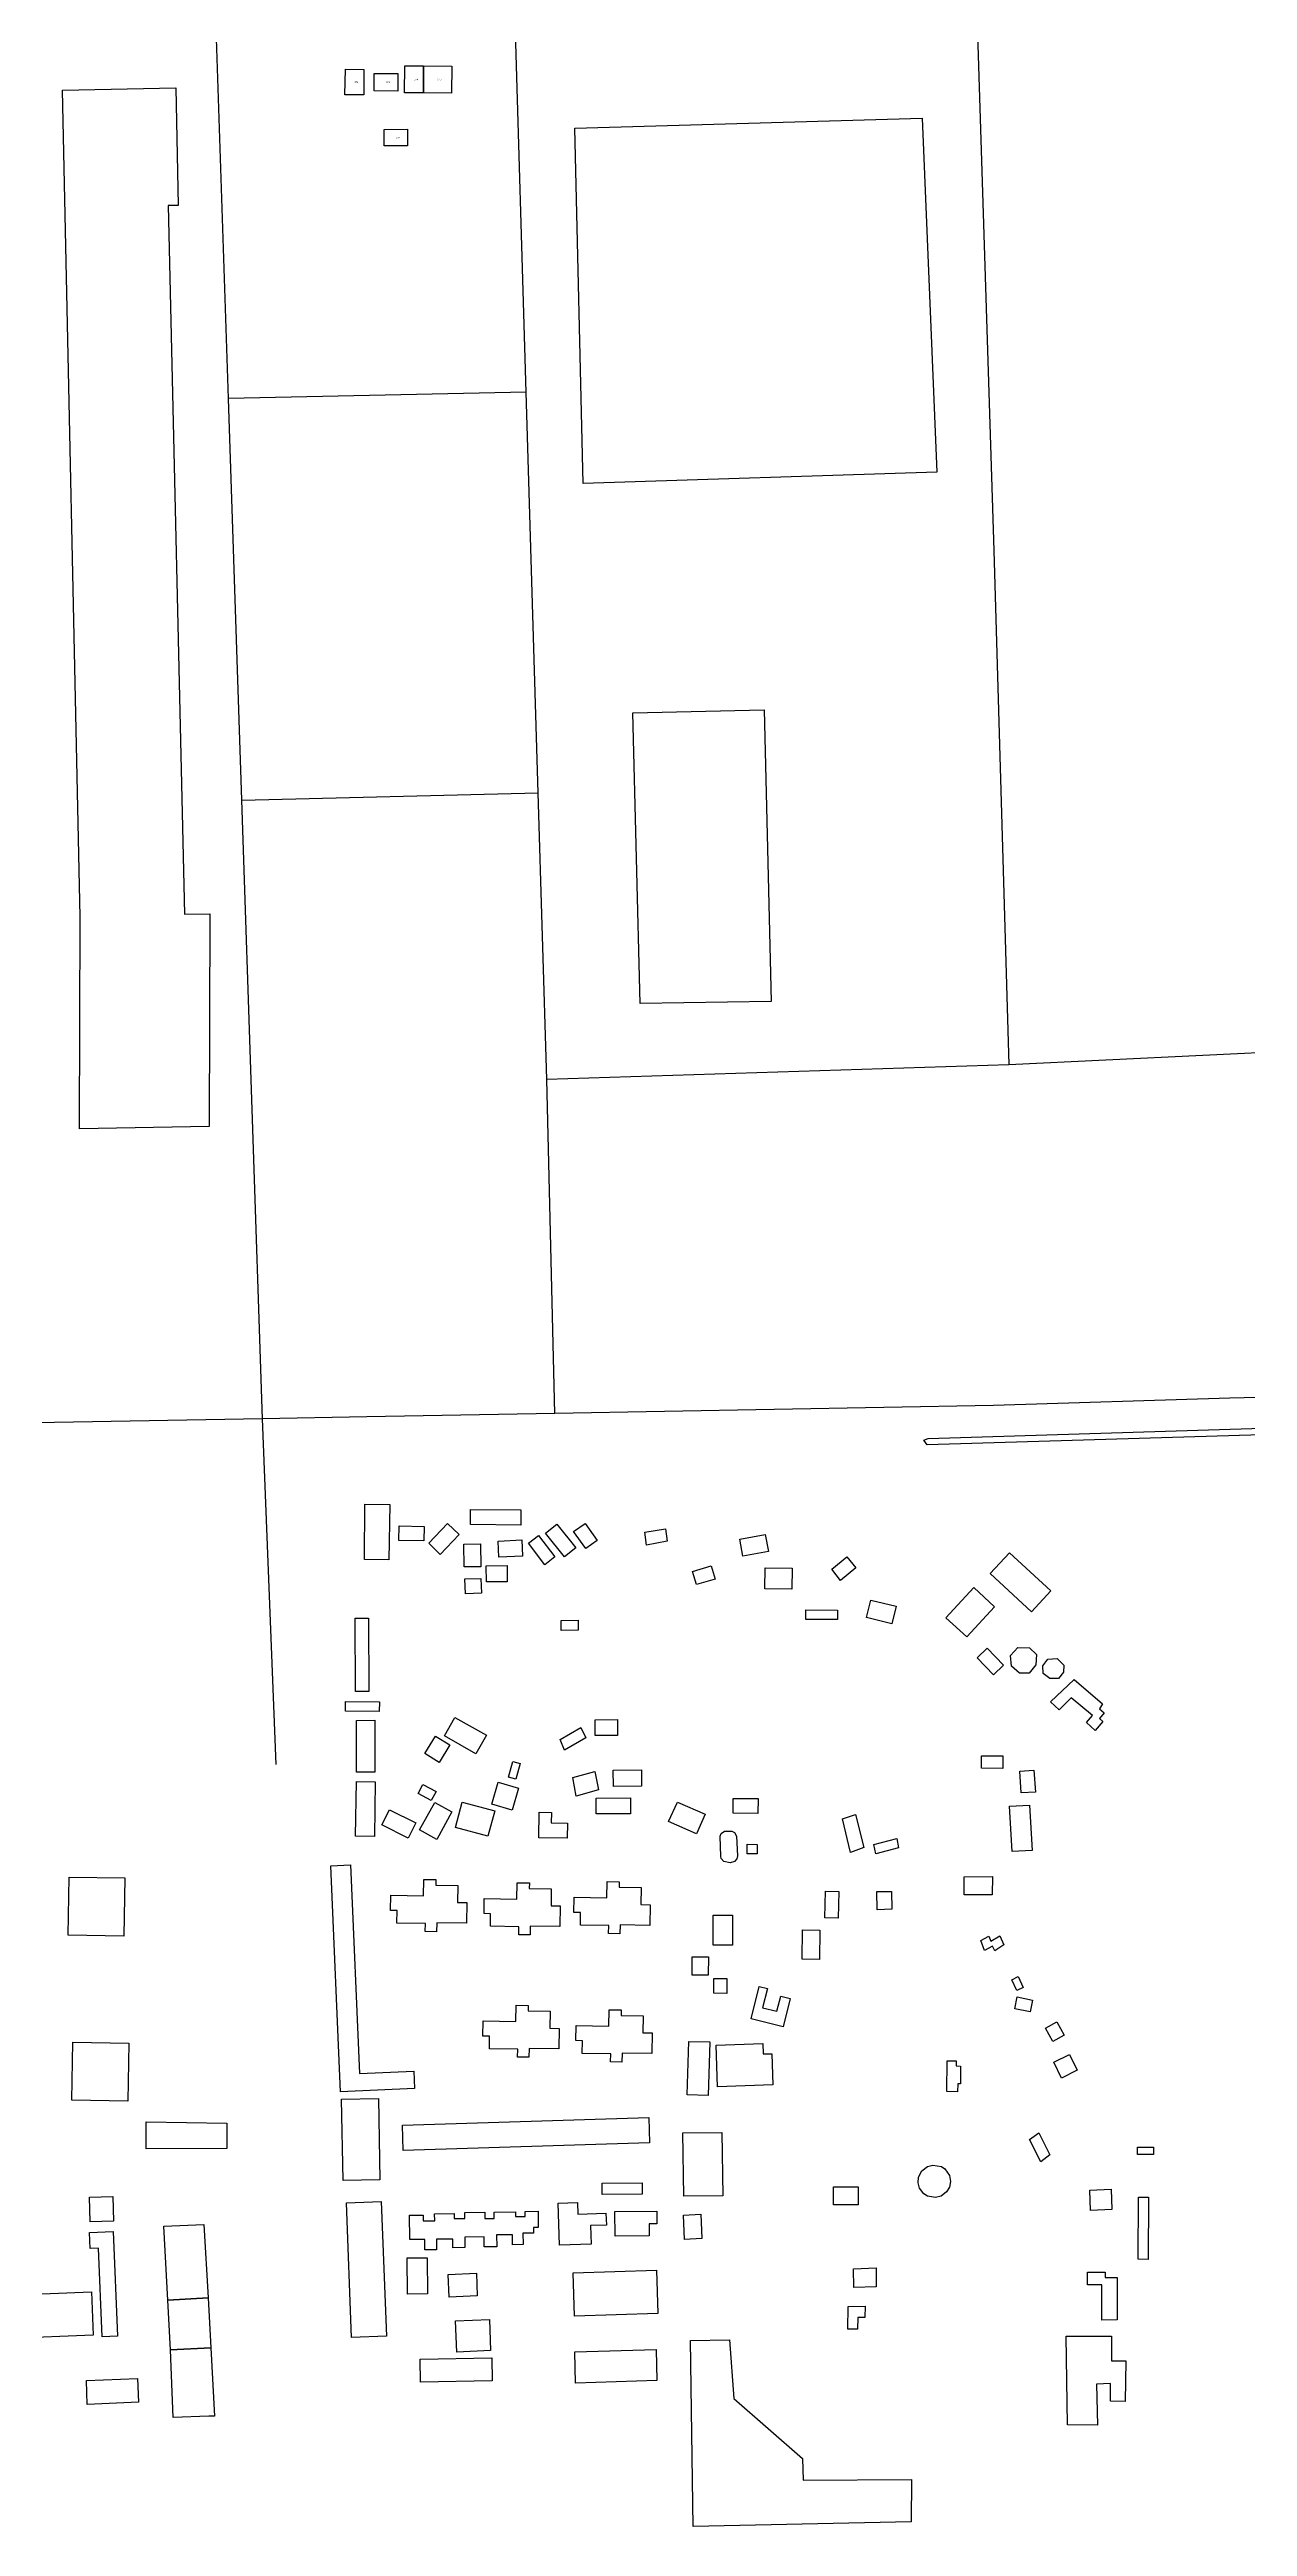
# Model space of a CAD drawing. Header units: inches. Extents: x 446772 to 450278, y 4426030 to 4428716.
# Drawn here: x 447602 to 448211, y 4426030 to 4427288 of the extents above; entities that cross this region are included whole.
import ezdxf

# ---------------------------------------------------------------- set-up
doc = ezdxf.new("R2010")
doc.units = ezdxf.units.IN
doc.header["$MEASUREMENT"] = 0
for name, color, linetype in [('BuildingCreator', 10, 'Continuous'), ('BuildingCreatorAnno', 10, 'Continuous'), ('BuildingNoTex', 10, 'Continuous'), ('BuildingReplace', 10, 'Continuous'), ('GreenBelt3D', 10, 'Continuous'), ('Road3D', 10, 'Continuous')]:
    doc.layers.add(name, color=color, linetype=linetype)

msp = doc.modelspace()

# ---------------------------------------------------------------- linework, layer by layer
at = {"layer": 'BuildingCreator'}
for points in [[(447762, 4427277.9), (447761.9, 4427265), (447752.4, 4427265), (447752.6, 4427278)], [(447779.3, 4427275.8), (447779.2, 4427266.9), (447767.2, 4427267), (447767.3, 4427275.9)], [(447792.3, 4427279.7), (447792.2, 4427266), (447782.6, 4427266), (447782.8, 4427279.8)], [(447792.3, 4427279.7), (447806.6, 4427279.6), (447806.5, 4427265.9), (447792.2, 4427266)], [(447784.1, 4427247.5), (447784.1, 4427243.3), (447784.1, 4427239), (447772.3, 4427239.1), (447772.3, 4427243.3), (447772.3, 4427247.4)]]:
    msp.add_lwpolyline(points, close=True, dxfattribs=at)
at = {"layer": 'BuildingNoTex'}
for points in [[(447775.2, 4426549), (447774.7, 4426520.8), (447762.4, 4426520.9), (447762.5, 4426549.1)], [(447841.7, 4426546.2), (447841.6, 4426538.5), (447816.1, 4426538.8), (447816.2, 4426546.4)], [(447792.6, 4426537.8), (447792.5, 4426530.4), (447779.7, 4426530.7), (447779.9, 4426538.1)], [(447810.3, 4426533.7), (447800.7, 4426523.6), (447794.9, 4426529.2), (447804.5, 4426539.3)], [(447859, 4426522.3), (447853.8, 4426518.3), (447845.5, 4426529.2), (447850.6, 4426533.1)], [(447869.6, 4426526.9), (447863.8, 4426522.3), (447854.2, 4426534.3), (447859.9, 4426538.9)], [(447880.4, 4426530.6), (447874.6, 4426526.5), (447868.5, 4426535.2), (447874.3, 4426539.3)], [(447916, 4426530.3), (447905.5, 4426528.3), (447904.7, 4426534.8), (447915.1, 4426536.6)], [(447967.4, 4426525.1), (447954.4, 4426522.7), (447952.8, 4426531.3), (447965.7, 4426533.7)], [(447821.3, 4426517.3), (447812.9, 4426517.2), (447812.8, 4426528.8), (447821.2, 4426528.9)], [(447842.6, 4426522.6), (447830.5, 4426522.1), (447830.1, 4426530.3), (447842.2, 4426530.9)], [(448011.8, 4426516.8), (448004, 4426510.4), (447999.5, 4426516), (448007.2, 4426522.4)], [(448110.7, 4426505), (448100.9, 4426494.4), (448079.9, 4426513.9), (448089.7, 4426524.4)], [(447821.7, 4426503.9), (447813.6, 4426503.6), (447813.3, 4426511.1), (447821.4, 4426511.4)], [(447834.8, 4426509.7), (447824.2, 4426509.6), (447824.1, 4426517.8), (447834.7, 4426517.9)], [(447940.4, 4426511), (447930.9, 4426508.2), (447928.8, 4426514.9), (447938.3, 4426517.8)], [(447979.4, 4426516.5), (447979.2, 4426505.9), (447965.6, 4426506.1), (447965.7, 4426516.7)], [(448002.4, 4426490.5), (447986.4, 4426490.5), (447986.4, 4426495.4), (448002.4, 4426495.3)], [(448032.2, 4426497.2), (448030, 4426488.3), (448017.1, 4426491.6), (448019.3, 4426500.4)], [(448082.2, 4426497), (448068.1, 4426481.7), (448057.5, 4426491.4), (448071.6, 4426506.7)], [(447764.6, 4426454), (447757.8, 4426454), (447757.6, 4426491.2), (447764.4, 4426491.2)], [(447870.8, 4426485.1), (447862.1, 4426484.9), (447862.1, 4426490), (447870.8, 4426490.1)], [(448086.8, 4426467.3), (448081.7, 4426462.4), (448073.4, 4426471), (448078.4, 4426475.9)], [(448099.7, 4426463.3), (448094.8, 4426463.3), (448090.8, 4426466.8), (448090.2, 4426472.2), (448094, 4426476.3), (448100, 4426476.1), (448103.5, 4426472.8), (448103.1, 4426467.4)], [(448114.6, 4426460.6), (448110.2, 4426460.6), (448106.9, 4426463), (448106.7, 4426466.9), (448109.2, 4426470.4), (448114, 4426470.7), (448117.3, 4426467.3), (448117.1, 4426463.7)], [(448122.6, 4426460), (448137, 4426447.6), (448135.4, 4426445.1), (448137.9, 4426443.1), (448135.4, 4426440.2), (448137.2, 4426438.7), (448133.3, 4426434.2), (448128.8, 4426438.1), (448131.9, 4426441.8), (448121.1, 4426450.7), (448114.9, 4426444.7), (448110.6, 4426448.6)], [(447769.9, 4426448.7), (447769.8, 4426443.7), (447752.7, 4426443.9), (447752.7, 4426448.9)], [(447767.6, 4426412.9), (447758.2, 4426412.9), (447758.2, 4426439.2), (447767.6, 4426439.3)], [(447824.3, 4426431.7), (447818.9, 4426422.3), (447802.9, 4426431.4), (447808.2, 4426440.8)], [(447874.6, 4426430.4), (447863.8, 4426424.1), (447861.6, 4426429.5), (447872.2, 4426435.7)], [(447890.8, 4426431.6), (447879.5, 4426431.5), (447879.4, 4426439.6), (447890.8, 4426439.7)], [(447805.7, 4426426.9), (447800.2, 4426417.9), (447793, 4426422.4), (447798.4, 4426431.3)], [(448086.3, 4426421.2), (448086.3, 4426414.9), (448075.5, 4426415), (448075.5, 4426421.3)], [(447767.8, 4426408.1), (447767.4, 4426380.3), (447757.8, 4426380.4), (447758.2, 4426408.2)], [(447840.5, 4426404.9), (447837.2, 4426393.7), (447826.9, 4426396.7), (447830.1, 4426407.9)], [(447841.3, 4426417.3), (447839.2, 4426409.4), (447835.5, 4426410.4), (447837.7, 4426418.3)], [(447869.8, 4426400.8), (447868, 4426410.3), (447879.3, 4426413.3), (447881.1, 4426403.9)], [(447902.9, 4426405.8), (447888.8, 4426405.6), (447888.6, 4426414), (447902.9, 4426414.1)], [(448102.9, 4426402.8), (448095.7, 4426402.4), (448095, 4426413.4), (448102.2, 4426413.9)], [(447798.7, 4426403.1), (447796.1, 4426398.5), (447789.5, 4426402.2), (447792, 4426406.7)], [(447806.7, 4426392.8), (447799, 4426378.8), (447790.3, 4426383.6), (447798, 4426397.5)], [(447828.4, 4426393.3), (447825, 4426380.4), (447808.5, 4426384.8), (447811.9, 4426397.7)], [(447897.3, 4426391.8), (447880, 4426391.8), (447880, 4426399.8), (447897.3, 4426399.9)], [(447935.3, 4426391.6), (447930.8, 4426381.6), (447916.7, 4426387.9), (447921.2, 4426397.8)], [(447949.4, 4426399.5), (447962.1, 4426399.5), (447962, 4426392), (447949.4, 4426392.1)], [(448101.3, 4426373.2), (448091.1, 4426372.6), (448089.7, 4426395.6), (448099.9, 4426396.2)], [(447788.3, 4426387.2), (447784.5, 4426379.5), (447771.1, 4426386.2), (447775, 4426393.8)], [(447865.3, 4426387.1), (447865.2, 4426379.4), (447850.8, 4426379.6), (447851, 4426392.6), (447857.2, 4426392.5), (447857.1, 4426387.2)], [(447950.2, 4426367.5), (447948, 4426366.9), (447944.8, 4426367.6), (447943.4, 4426369.1), (447943.2, 4426370.1), (447942.8, 4426380.4), (447943.4, 4426381.8), (447945, 4426383), (447948.8, 4426383), (447950.2, 4426382.3), (447951.2, 4426380.5), (447951.6, 4426370.4), (447951.3, 4426369)], [(448005, 4426389.2), (448011.6, 4426391.5), (448015.8, 4426374.7), (448009.1, 4426372.1)], [(447961.7, 4426376.2), (447961.6, 4426371.4), (447956.6, 4426371.4), (447956.6, 4426376.3)], [(448020.9, 4426376.2), (448032.5, 4426379.3), (448033.4, 4426374.6), (448021.9, 4426371.4)], [(447640.7, 4426359.2), (447640.2, 4426329.6), (447611.9, 4426330.1), (447612.4, 4426359.6)], [(447755.2, 4426365.8), (447759.8, 4426259.9), (447787.4, 4426261.1), (447787.7, 4426252.2), (447750.2, 4426250.6), (447745.2, 4426365.3)], [(447809.7, 4426355.4), (447809.5, 4426346.8), (447814.3, 4426346.7), (447814.1, 4426336.2), (447799, 4426336.5), (447798.9, 4426331.9), (447793.1, 4426332), (447793.2, 4426336.1), (447778.8, 4426336.3), (447778.9, 4426342.7), (447775.5, 4426342.7), (447775.7, 4426350.4), (447792.2, 4426350.1), (447792.4, 4426358.5), (447798.5, 4426358.4), (447798.5, 4426355.6)], [(447857.1, 4426353.7), (447857, 4426345.1), (447861.7, 4426345), (447861.5, 4426334.6), (447846.5, 4426334.8), (447846.4, 4426330.3), (447840.6, 4426330.4), (447840.7, 4426334.4), (447826.2, 4426334.7), (447826.3, 4426341), (447823, 4426341.1), (447823.1, 4426348.8), (447839.6, 4426348.5), (447839.8, 4426356.8), (447846, 4426356.7), (447845.9, 4426353.9)], [(447902.8, 4426354.3), (447902.6, 4426345.7), (447907.4, 4426345.6), (447907.2, 4426335.1), (447892.1, 4426335.4), (447892, 4426330.9), (447886.2, 4426331), (447886.3, 4426335), (447871.9, 4426335.3), (447872, 4426341.6), (447868.6, 4426341.7), (447868.8, 4426349.4), (447885.3, 4426349.1), (447885.5, 4426357.4), (447891.6, 4426357.3), (447891.6, 4426354.5)], [(448081, 4426350.6), (448066.8, 4426350.6), (448066.8, 4426359.8), (448081.2, 4426359.9)], [(448003.2, 4426352.3), (448002.8, 4426338.8), (447996, 4426339), (447996.4, 4426352.5)], [(448022.5, 4426352.4), (448029.9, 4426352.4), (448030, 4426343.3), (448022.6, 4426343.1)], [(447949.1, 4426325.1), (447939.3, 4426325.1), (447939.3, 4426340.3), (447949.1, 4426340.4)], [(447993.5, 4426332.7), (447993.3, 4426317.8), (447984.5, 4426317.9), (447984.7, 4426332.8)], [(447936.9, 4426319.1), (447936.8, 4426309.8), (447928.6, 4426309.8), (447928.7, 4426319.1)], [(448084.8, 4426329.8), (448086.9, 4426325.2), (448082.3, 4426322.2), (448081.1, 4426324.6), (448077.1, 4426322.4), (448075.2, 4426327.5), (448079.3, 4426329.7), (448080.3, 4426327.1)], [(447946.3, 4426308.2), (447946.3, 4426300.6), (447939.6, 4426300.7), (447939.7, 4426308.2)], [(448096.7, 4426303.6), (448093.5, 4426302.1), (448091, 4426307.5), (448094.2, 4426309.1)], [(447856.6, 4426291.5), (447856.4, 4426282.9), (447861.2, 4426282.8), (447861, 4426272.4), (447845.9, 4426272.6), (447845.8, 4426268.1), (447840, 4426268.2), (447840.1, 4426272.2), (447825.7, 4426272.5), (447825.8, 4426278.8), (447822.4, 4426278.9), (447822.6, 4426286.6), (447839.1, 4426286.3), (447839.3, 4426294.6), (447845.4, 4426294.5), (447845.4, 4426291.7)], [(447964.4, 4426293.3), (447971.7, 4426291.5), (447973.7, 4426299.2), (447978.5, 4426298), (447974.9, 4426283.6), (447958.6, 4426287.7), (447962.7, 4426304.1), (447966.9, 4426303.1)], [(448101.4, 4426297.2), (448100.2, 4426291.2), (448092.5, 4426292.8), (448093.7, 4426298.8)], [(447903.8, 4426289.2), (447903.6, 4426280.6), (447908.4, 4426280.5), (447908.2, 4426270), (447893.1, 4426270.3), (447893, 4426265.7), (447887.2, 4426265.8), (447887.3, 4426269.9), (447872.9, 4426270.1), (447873, 4426276.5), (447869.6, 4426276.6), (447869.8, 4426284.2), (447886.3, 4426284), (447886.5, 4426292.3), (447892.6, 4426292.2), (447892.6, 4426289.4)], [(448117.6, 4426279.3), (448111.8, 4426276.1), (448108, 4426282.9), (448113.8, 4426286.1)], [(447642.6, 4426275.3), (447642.2, 4426245.8), (447613.8, 4426246.3), (447614.3, 4426275.8)], [(447937.7, 4426275.9), (447936.8, 4426248.7), (447926.1, 4426249), (447927, 4426276.2)], [(447964.5, 4426275.2), (447964.7, 4426269.8), (447969.1, 4426269.9), (447969.6, 4426254.1), (447941.5, 4426253.1), (447940.8, 4426274.3)], [(448124.2, 4426261.5), (448116.2, 4426257.6), (448112.2, 4426265.6), (448120.2, 4426269.6)], [(448062.7, 4426266.4), (448062.7, 4426263.7), (448064.9, 4426263.6), (448064.9, 4426254.6), (448063.5, 4426254.6), (448063.4, 4426250.5), (448057.9, 4426250.7), (448058.1, 4426266.4)], [(447770.1, 4426205.9), (447751.5, 4426205.6), (447750.7, 4426246.9), (447769.4, 4426247.2)], [(447651.5, 4426235.3), (447692.4, 4426234.6), (447692.4, 4426221.8), (447651.4, 4426221.7)], [(447907, 4426224.6), (447782, 4426220.7), (447781.6, 4426233.6), (447906.6, 4426237.5)], [(447944.2, 4426197.8), (447924.4, 4426197.5), (447923.9, 4426229.7), (447943.7, 4426230)], [(448110.2, 4426218.5), (448105.6, 4426215.1), (448100, 4426226.4), (448104.6, 4426229.8)], [(448162.8, 4426218.7), (448154.8, 4426218.7), (448154.8, 4426222.5), (448162.8, 4426222.5)], [(448055.1, 4426197.6), (448052.2, 4426196.9), (448048.1, 4426197.6), (448046.3, 4426198.8), (448044.1, 4426201.7), (448043.4, 4426204.4), (448043.6, 4426207.3), (448045.3, 4426210.5), (448048.2, 4426212.7), (448050.9, 4426213.4), (448055.2, 4426212.7), (448057, 4426211.4), (448059.3, 4426208), (448059.8, 4426205.1), (448059.3, 4426202.2), (448057.8, 4426199.8)], [(447634.9, 4426184.8), (447623, 4426184.5), (447622.7, 4426197.1), (447634.6, 4426197.4)], [(447773.5, 4426126.5), (447755.8, 4426125.8), (447753.2, 4426194.2), (447770.8, 4426194.9)], [(447870.5, 4426194.3), (447870.7, 4426188.5), (447884.9, 4426188.9), (447885.1, 4426182.9), (447877.1, 4426182.7), (447877.4, 4426173.2), (447861.3, 4426172.7), (447860.6, 4426194)], [(447903.3, 4426198.6), (447882.9, 4426198.4), (447882.9, 4426204.2), (447903.2, 4426204.4)], [(448012.9, 4426193.2), (448000.4, 4426193.2), (448000.4, 4426202.4), (448012.9, 4426202.4)], [(448141.8, 4426190.8), (448130.9, 4426190.3), (448130.5, 4426200.6), (448141.4, 4426201.1)], [(448160.4, 4426197), (448160.2, 4426165.4), (448155.1, 4426165.5), (448155.3, 4426197.1)], [(447683, 4426145.9), (447662.5, 4426144.7), (447660.4, 4426182.4), (447680.8, 4426183.2)], [(447850.4, 4426189.9), (447850.5, 4426181.7), (447848.1, 4426181.7), (447848.1, 4426178.8), (447842.7, 4426178.7), (447842.8, 4426173), (447837.4, 4426172.9), (447837.4, 4426178), (447829.4, 4426177.9), (447829.5, 4426171.9), (447823.1, 4426171.8), (447823.1, 4426176.9), (447813.3, 4426176.8), (447813.3, 4426171.5), (447807.2, 4426171.4), (447807.2, 4426175.8), (447798.8, 4426175.7), (447798.9, 4426170.4), (447793, 4426170.3), (447792.9, 4426175.6), (447785.3, 4426175.5), (447785.1, 4426187.9), (447792.1, 4426188), (447792.1, 4426185), (447798, 4426185.1), (447797.9, 4426188.6), (447807.8, 4426188.7), (447807.8, 4426186.3), (447813.3, 4426186.3), (447813.3, 4426189.3), (447823.4, 4426189.4), (447823.4, 4426186.3), (447828.1, 4426186.3), (447828.1, 4426189.4), (447838.9, 4426189.6), (447838.9, 4426187.3), (447843.9, 4426187.3), (447843.9, 4426189.8)], [(447906.8, 4426177.4), (447889.5, 4426177.2), (447889.4, 4426189.8), (447910.7, 4426190), (447910.7, 4426183.6), (447906.8, 4426183.5)], [(447933.6, 4426176), (447924.8, 4426175.5), (447924.2, 4426187.9), (447933, 4426188.4)], [(447634.8, 4426179.6), (447637, 4426126.4), (447629.1, 4426126.1), (447627.3, 4426171.2), (447623, 4426171), (447622.7, 4426179.1)], [(447794.3, 4426147.9), (447784.1, 4426147.8), (447783.9, 4426166.2), (447794.1, 4426166.3)], [(447819.5, 4426146.9), (447805.3, 4426146.3), (447804.8, 4426157.8), (447819.1, 4426158.4)], [(447911.3, 4426138), (447868.9, 4426136.6), (447868.2, 4426158.6), (447910.6, 4426160)], [(448022, 4426151.5), (448010.8, 4426151.1), (448010.5, 4426160.7), (448022, 4426161.2)], [(448138.3, 4426159), (448138.3, 4426156.2), (448144.5, 4426156.3), (448144.5, 4426134.7), (448136.7, 4426134.6), (448136.7, 4426152.5), (448129.3, 4426152.5), (448129.3, 4426159)], [(447624.5, 4426127), (447582.5, 4426125.3), (447581.7, 4426147.3), (447623.7, 4426149)], [(447684.3, 4426120.6), (447663.9, 4426119.5), (447662.5, 4426144.7), (447683, 4426145.9)], [(447826.3, 4426119.1), (447809.2, 4426118.4), (447808.5, 4426134.3), (447825.7, 4426135)], [(448007.8, 4426141.6), (448016.5, 4426141.7), (448016.4, 4426136), (448012.7, 4426135.9), (448012.6, 4426130), (448007.7, 4426130.1)], [(447683.3, 4426085.9), (447665.1, 4426085.1), (447663.9, 4426119.5), (447684.3, 4426120.6), (447686.1, 4426085.9)], [(447910.8, 4426103.9), (447869.5, 4426102.6), (447869.1, 4426118.5), (447910.4, 4426119.7)], [(447984.7, 4426064.4), (447985.1, 4426053.3), (448040, 4426053.6), (448039.9, 4426032.1), (447929.1, 4426029.8), (447927.8, 4426124.2), (447947.6, 4426124.6), (447949.8, 4426094.8)], [(448141.5, 4426126.5), (448141.5, 4426113.9), (448148.8, 4426113.9), (448148.5, 4426093.3), (448141, 4426093.5), (448141, 4426102.5), (448134, 4426102), (448134.5, 4426081.2), (448119.2, 4426081.4), (448118.5, 4426126.5)], [(447827.2, 4426103.7), (447790.7, 4426103.1), (447790.5, 4426114.8), (447827, 4426115.4)], [(447647.5, 4426092.9), (447621.6, 4426091.8), (447621.1, 4426103.9), (447647, 4426105)]]:
    msp.add_lwpolyline(points, close=True, dxfattribs=at)
at = {"layer": 'BuildingReplace'}
for points in [[(447683.4, 4426741), (447617.6, 4426739.7), (447617.9, 4426847.4), (447609, 4427267.3), (447666.5, 4427268.5), (447667.8, 4427208.8), (447662.7, 4427208.8), (447671, 4426848.8), (447683.8, 4426848.9)], [(448052.8, 4427073.3), (447873.4, 4427067.5), (447869.1, 4427248), (448045.4, 4427253.2)], [(447968.8, 4426804.4), (447902.3, 4426803.4), (447898.6, 4426951), (447965.3, 4426952.6)]]:
    msp.add_lwpolyline(points, close=True, dxfattribs=at)
at = {"layer": 'GreenBelt3D'}
msp.add_polyline3d([(448930.3, 4426605.5, 50), (448924.8, 4426602.6, 50), (448915.5, 4426601.9, 50), (448536.6, 4426591.3, 50), (448514, 4426591.1, 50), (448493, 4426592, 50), (448370.9, 4426588.8, 50), (448047.9, 4426579.3, 50), (448046.2, 4426581.6, 50), (448048.5, 4426582.4, 50), (448349.7, 4426591.8, 50)], close=True, dxfattribs=at)
at = {"layer": 'Road3D'}
for p, q in [((447844.4, 4427114, 50), (447838.4, 4427314.2, 50)), ((447693.2, 4427110.7, 50), (447686.6, 4427308.8, 50)), ((447844.4, 4427114, 50), (447693.2, 4427110.7, 50)), ((447850.5, 4426910.5, 50), (447844.4, 4427114, 50)), ((447700, 4426906.7, 50), (447693.2, 4427110.7, 50)), ((447700, 4426906.7, 50), (447850.5, 4426910.5, 50)), ((447854.9, 4426764.8, 50), (447850.5, 4426910.5, 50)), ((447710.5, 4426592.4, 50), (447700, 4426906.7, 50)), ((448089.5, 4426772.3, 50), (447854.9, 4426764.8, 50)), ((448276.7, 4426781.2, 50), (448089.5, 4426772.3, 50)), ((447859, 4426595.1, 50), (447854.9, 4426764.8, 50)), ((447710.5, 4426592.4, 50), (447492.4, 4426588.6, 50)), ((447763.5, 4426593.4, 50), (447710.5, 4426592.4, 50)), ((447717.5, 4426416.8, 50), (447710.5, 4426592.4, 50)), ((447859, 4426595.1, 50), (447763.5, 4426593.4, 50))]:
    msp.add_line(p, q, dxfattribs=at)
for points in [[(448072.7, 4427322.5, 50), (448081.8, 4427033.6, 50), (448089.5, 4426772.3, 50)], [(448541, 4426614.8, 50), (448385.3, 4426609.2, 50), (448266.8, 4426604.5, 50), (448201.7, 4426602.9, 50), (448081.6, 4426599.2, 50), (447859, 4426595.1, 50)]]:
    msp.add_polyline3d(points, dxfattribs=at)

# ---------------------------------------------------------------- texts
at = {"layer": 'BuildingCreatorAnno', "color": 7}
for s, p in [('572', (447757.2, 4427271)), ('573', (447773.3, 4427271)), ('574', (447787.5, 4427272.4)), ('575', (447799.4, 4427272.4)), ('579', (447778.2, 4427242.8))]:
    msp.add_text(s, height=0.847, dxfattribs=at).set_placement(p)

doc.saveas('drawing.dxf')
